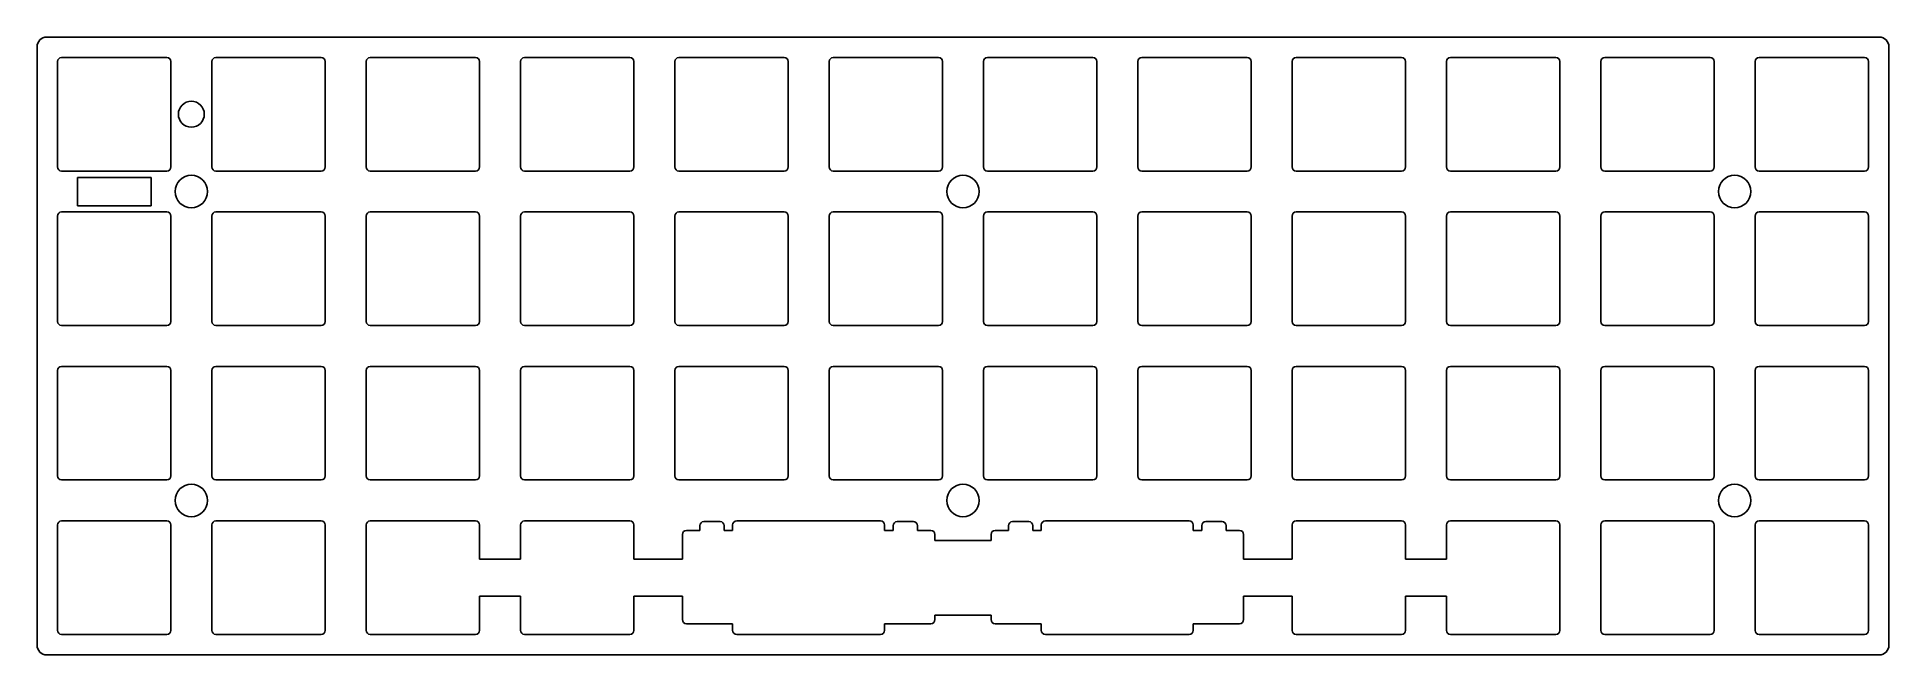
# Model space of a CAD drawing. Header units: millimetres. Extents: x 0 to 229, y -76 to 0.
import ezdxf

# ---------------------------------------------------------------- set-up
doc = ezdxf.new("R2010")
doc.units = ezdxf.units.MM

msp = doc.modelspace()

# ---------------------------------------------------------------- linework, layer by layer
at = {"color": 7, "linetype": 'Continuous', "lineweight": 25}
for p, q in [((1.2, 0), (227.4, 0)), ((0, -75), (0, -1.2)), ((228.6, -1.2), (228.6, -75)), ((2.53, -16.02), (2.53, -3.02)), ((3.03, -2.52), (16.03, -2.52)), ((16.53, -3.02), (16.53, -16.02)), ((21.58, -16.02), (21.58, -3.02)), ((22.08, -2.52), (35.08, -2.52)), ((35.58, -3.02), (35.58, -16.02)), ((40.63, -16.02), (40.63, -3.02)), ((41.13, -2.52), (54.13, -2.52)), ((54.63, -3.02), (54.63, -16.02)), ((59.68, -16.02), (59.68, -3.02)), ((60.18, -2.52), (73.18, -2.52)), ((73.68, -3.02), (73.68, -16.02)), ((78.73, -16.02), (78.73, -3.02)), ((79.23, -2.52), (92.23, -2.52)), ((92.73, -3.02), (92.73, -16.02)), ((97.78, -16.02), (97.78, -3.02)), ((98.28, -2.52), (111.28, -2.52)), ((111.78, -3.02), (111.78, -16.02)), ((116.83, -16.02), (116.83, -3.02)), ((117.33, -2.52), (130.33, -2.52)), ((130.83, -3.02), (130.83, -16.02)), ((135.88, -16.02), (135.88, -3.02)), ((136.38, -2.52), (149.38, -2.52)), ((149.88, -3.02), (149.88, -16.02)), ((154.93, -16.02), (154.93, -3.02)), ((155.43, -2.52), (168.43, -2.52)), ((168.93, -3.02), (168.93, -16.02)), ((173.98, -16.02), (173.98, -3.02)), ((174.48, -2.52), (187.48, -2.52)), ((187.98, -3.02), (187.98, -16.02)), ((193.03, -16.02), (193.03, -3.02)), ((193.53, -2.52), (206.53, -2.52)), ((207.03, -3.02), (207.03, -16.02)), ((212.08, -16.02), (212.08, -3.02)), ((212.58, -2.52), (225.58, -2.52)), ((226.08, -3.02), (226.08, -16.02)), ((16.03, -16.52), (3.03, -16.52)), ((4.98, -17.3), (4.98, -20.8)), ((4.98, -17.3), (14.08, -17.3)), ((14.08, -17.3), (14.08, -20.8)), ((35.08, -16.52), (22.08, -16.52)), ((54.13, -16.52), (41.13, -16.52)), ((73.18, -16.52), (60.18, -16.52)), ((92.23, -16.52), (79.23, -16.52)), ((111.28, -16.52), (98.28, -16.52)), ((130.33, -16.52), (117.33, -16.52)), ((149.38, -16.52), (136.38, -16.52)), ((168.43, -16.52), (155.43, -16.52)), ((187.48, -16.52), (174.48, -16.52)), ((206.53, -16.52), (193.53, -16.52)), ((225.58, -16.52), (212.58, -16.52)), ((2.53, -35.07), (2.53, -22.07)), ((3.03, -21.57), (16.03, -21.57)), ((4.98, -20.8), (14.08, -20.8)), ((16.53, -22.07), (16.53, -35.07)), ((21.58, -35.07), (21.58, -22.07)), ((22.08, -21.57), (35.08, -21.57)), ((35.58, -22.07), (35.58, -35.07)), ((40.63, -35.07), (40.63, -22.07)), ((41.13, -21.57), (54.13, -21.57)), ((54.63, -22.07), (54.63, -35.07)), ((59.68, -35.07), (59.68, -22.07)), ((60.18, -21.57), (73.18, -21.57)), ((73.68, -22.07), (73.68, -35.07)), ((78.73, -35.07), (78.73, -22.07)), ((79.23, -21.57), (92.23, -21.57)), ((92.73, -22.07), (92.73, -35.07)), ((97.78, -35.07), (97.78, -22.07)), ((98.28, -21.57), (111.28, -21.57)), ((111.78, -22.07), (111.78, -35.07)), ((116.83, -35.07), (116.83, -22.07)), ((117.33, -21.57), (130.33, -21.57)), ((130.83, -22.07), (130.83, -35.07)), ((135.88, -35.07), (135.88, -22.07)), ((136.38, -21.57), (149.38, -21.57)), ((149.88, -22.07), (149.88, -35.07)), ((154.93, -35.07), (154.93, -22.07)), ((155.43, -21.57), (168.43, -21.57)), ((168.93, -22.07), (168.93, -35.07)), ((173.98, -35.07), (173.98, -22.07)), ((174.48, -21.57), (187.48, -21.57)), ((187.98, -22.07), (187.98, -35.07)), ((193.03, -35.07), (193.03, -22.07)), ((193.53, -21.57), (206.53, -21.57)), ((207.03, -22.07), (207.03, -35.07)), ((212.08, -35.07), (212.08, -22.07)), ((212.58, -21.57), (225.58, -21.57)), ((226.08, -22.07), (226.08, -35.07)), ((16.03, -35.57), (3.03, -35.57)), ((35.08, -35.57), (22.08, -35.57)), ((54.13, -35.57), (41.13, -35.57)), ((73.18, -35.57), (60.18, -35.57)), ((92.23, -35.57), (79.23, -35.57)), ((111.28, -35.57), (98.28, -35.57)), ((130.33, -35.57), (117.33, -35.57)), ((149.38, -35.57), (136.38, -35.57)), ((168.43, -35.57), (155.43, -35.57)), ((187.48, -35.57), (174.48, -35.57)), ((206.53, -35.57), (193.53, -35.57)), ((225.58, -35.57), (212.58, -35.57)), ((2.53, -54.12), (2.53, -41.12)), ((3.03, -40.62), (16.03, -40.62)), ((16.53, -41.12), (16.53, -54.12)), ((21.58, -54.12), (21.58, -41.12)), ((22.08, -40.62), (35.08, -40.62)), ((35.58, -41.12), (35.58, -54.12)), ((40.63, -54.12), (40.63, -41.12)), ((41.13, -40.62), (54.13, -40.62)), ((54.63, -41.12), (54.63, -54.12)), ((59.68, -54.12), (59.68, -41.12)), ((60.18, -40.62), (73.18, -40.62)), ((73.68, -41.12), (73.68, -54.12)), ((78.73, -54.12), (78.73, -41.12)), ((79.23, -40.62), (92.23, -40.62)), ((92.73, -41.12), (92.73, -54.12)), ((97.78, -54.12), (97.78, -41.12)), ((98.28, -40.62), (111.28, -40.62)), ((111.78, -41.12), (111.78, -54.12)), ((116.83, -54.12), (116.83, -41.12)), ((117.33, -40.62), (130.33, -40.62)), ((130.83, -41.12), (130.83, -54.12)), ((135.88, -54.12), (135.88, -41.12)), ((136.38, -40.62), (149.38, -40.62)), ((149.88, -41.12), (149.88, -54.12)), ((154.93, -54.12), (154.93, -41.12)), ((155.43, -40.62), (168.43, -40.62)), ((168.93, -41.12), (168.93, -54.12)), ((173.98, -54.12), (173.98, -41.12)), ((174.48, -40.62), (187.48, -40.62)), ((187.98, -41.12), (187.98, -54.12)), ((193.03, -54.12), (193.03, -41.12)), ((193.53, -40.62), (206.53, -40.62)), ((207.03, -41.12), (207.03, -54.12)), ((212.08, -54.12), (212.08, -41.12)), ((212.58, -40.62), (225.58, -40.62)), ((226.08, -41.12), (226.08, -54.12)), ((16.03, -54.62), (3.03, -54.62)), ((35.08, -54.62), (22.08, -54.62)), ((54.13, -54.62), (41.13, -54.62)), ((73.18, -54.62), (60.18, -54.62)), ((92.23, -54.62), (79.23, -54.62)), ((111.28, -54.62), (98.28, -54.62)), ((130.33, -54.62), (117.33, -54.62)), ((149.38, -54.62), (136.38, -54.62)), ((168.43, -54.62), (155.43, -54.62)), ((187.48, -54.62), (174.48, -54.62)), ((206.53, -54.62), (193.53, -54.62)), ((225.58, -54.62), (212.58, -54.62)), ((2.53, -73.17), (2.53, -60.17)), ((3.03, -59.67), (16.03, -59.67)), ((16.53, -60.17), (16.53, -73.17)), ((21.58, -73.17), (21.58, -60.17)), ((22.08, -59.67), (35.08, -59.67)), ((35.58, -60.17), (35.58, -73.17)), ((40.63, -73.17), (40.63, -60.17)), ((41.13, -59.67), (54.13, -59.67)), ((54.63, -60.17), (54.63, -64.37)), ((59.68, -64.37), (59.68, -60.17)), ((60.18, -59.67), (73.18, -59.67)), ((73.68, -60.17), (73.68, -64.37)), ((79.67, -64.37), (79.67, -61.35)), ((80.17, -60.85), (81.82, -60.85)), ((81.82, -60.25), (81.82, -60.85)), ((84.32, -59.75), (82.32, -59.75)), ((84.82, -60.85), (84.82, -60.25)), ((84.82, -60.85), (85.87, -60.85)), ((85.87, -60.85), (85.87, -60.17)), ((86.37, -59.67), (104.13, -59.67)), ((104.63, -60.17), (104.63, -60.85)), ((104.63, -60.85), (105.68, -60.85)), ((105.68, -60.25), (105.68, -60.85)), ((108.18, -59.75), (106.18, -59.75)), ((108.68, -60.85), (108.68, -60.25)), ((108.68, -60.85), (110.33, -60.85)), ((110.83, -62.07), (110.83, -61.35)), ((117.77, -62.07), (117.77, -61.35)), ((118.27, -60.85), (119.92, -60.85)), ((119.92, -60.25), (119.92, -60.85)), ((122.42, -59.75), (120.42, -59.75)), ((122.92, -60.85), (122.92, -60.25)), ((122.92, -60.85), (123.97, -60.85)), ((123.97, -60.85), (123.97, -60.17)), ((124.47, -59.67), (142.23, -59.67)), ((142.73, -60.17), (142.73, -60.85)), ((142.73, -60.85), (143.78, -60.85)), ((143.78, -60.25), (143.78, -60.85)), ((146.28, -59.75), (144.28, -59.75)), ((146.78, -60.85), (146.78, -60.25)), ((146.78, -60.85), (148.43, -60.85)), ((148.93, -64.37), (148.93, -61.35)), ((154.93, -64.37), (154.93, -60.17)), ((155.43, -59.67), (168.43, -59.67)), ((168.93, -60.17), (168.93, -64.37)), ((173.98, -64.37), (173.98, -60.17)), ((174.48, -59.67), (187.48, -59.67)), ((187.98, -60.17), (187.98, -73.17)), ((193.03, -73.17), (193.03, -60.17)), ((193.53, -59.67), (206.53, -59.67)), ((207.03, -60.17), (207.03, -73.17)), ((212.08, -73.17), (212.08, -60.17)), ((212.58, -59.67), (225.58, -59.67)), ((226.08, -60.17), (226.08, -73.17)), ((110.83, -62.07), (117.77, -62.07)), ((59.68, -64.37), (54.63, -64.37)), ((79.67, -64.37), (73.68, -64.37)), ((154.93, -64.37), (148.93, -64.37)), ((173.98, -64.37), (168.93, -64.37)), ((54.63, -68.97), (54.63, -73.17)), ((54.63, -68.97), (59.68, -68.97)), ((59.68, -73.17), (59.68, -68.97)), ((73.68, -68.97), (73.68, -73.17)), ((73.68, -68.97), (79.67, -68.97)), ((79.67, -71.85), (79.67, -68.97)), ((148.93, -68.97), (148.93, -71.85)), ((154.93, -68.97), (148.93, -68.97)), ((154.93, -73.17), (154.93, -68.97)), ((168.93, -68.97), (168.93, -73.17)), ((168.93, -68.97), (173.98, -68.97)), ((173.98, -73.17), (173.98, -68.97)), ((85.87, -72.35), (80.17, -72.35)), ((85.87, -73.17), (85.87, -72.35)), ((104.63, -72.35), (104.63, -73.17)), ((110.33, -72.35), (104.63, -72.35)), ((110.83, -71.85), (110.83, -71.28)), ((117.77, -71.28), (110.83, -71.28)), ((117.77, -71.85), (117.77, -71.28)), ((123.97, -72.35), (118.27, -72.35)), ((123.97, -73.17), (123.97, -72.35)), ((142.73, -72.35), (142.73, -73.17)), ((148.43, -72.35), (142.73, -72.35)), ((16.03, -73.67), (3.03, -73.67)), ((35.08, -73.67), (22.08, -73.67)), ((54.13, -73.67), (41.13, -73.67)), ((73.18, -73.67), (60.18, -73.67)), ((86.37, -73.67), (104.13, -73.67)), ((124.47, -73.67), (142.23, -73.67)), ((168.43, -73.67), (155.43, -73.67)), ((187.48, -73.67), (174.48, -73.67)), ((206.53, -73.67), (193.53, -73.67)), ((225.58, -73.67), (212.58, -73.67)), ((227.4, -76.2), (1.2, -76.2))]:
    msp.add_line(p, q, dxfattribs=at)
for centre, radius in [((19.05, -9.52), 1.6), ((19.05, -19.05), 2), ((114.3, -19.05), 2), ((209.55, -19.05), 2), ((19.05, -57.15), 2), ((114.3, -57.15), 2), ((209.55, -57.15), 2)]:
    msp.add_circle(centre, radius, dxfattribs=at)
for centre, radius, start, end in [((227.4, -1.2), 1.2, 0, 90), ((1.2, -1.2), 1.2, 90, 180), ((3.03, -3.02), 0.5, 90, 180), ((16.03, -3.02), 0.5, 0, 90), ((22.08, -3.02), 0.5, 90, 180), ((35.08, -3.02), 0.5, 0, 90), ((41.13, -3.02), 0.5, 90, 180), ((54.13, -3.02), 0.5, 0, 90), ((60.18, -3.02), 0.5, 90, 180), ((73.18, -3.02), 0.5, 0, 90), ((79.23, -3.02), 0.5, 90, 180), ((92.23, -3.02), 0.5, 0, 90), ((98.28, -3.02), 0.5, 90, 180), ((111.28, -3.02), 0.5, 0, 90), ((117.33, -3.02), 0.5, 90, 180), ((130.33, -3.02), 0.5, 360, 90), ((136.38, -3.02), 0.5, 90, 180), ((149.38, -3.02), 0.5, 360, 90), ((155.43, -3.02), 0.5, 90, 180), ((168.43, -3.02), 0.5, 360, 90), ((174.48, -3.02), 0.5, 90, 180), ((187.48, -3.02), 0.5, 360, 90), ((193.53, -3.02), 0.5, 90, 180), ((206.53, -3.02), 0.5, 360, 90), ((212.58, -3.02), 0.5, 90, 180), ((225.58, -3.02), 0.5, 360, 90), ((3.03, -16.02), 0.5, 180, 270), ((16.03, -16.02), 0.5, 270, 0), ((22.08, -16.02), 0.5, 180, 270), ((35.08, -16.02), 0.5, 270, 0), ((41.13, -16.02), 0.5, 180, 270), ((54.13, -16.02), 0.5, 270, 360), ((60.18, -16.02), 0.5, 180, 270), ((73.18, -16.02), 0.5, 270, 0), ((79.23, -16.02), 0.5, 180, 270), ((92.23, -16.02), 0.5, 270, 0), ((98.28, -16.02), 0.5, 180, 270), ((111.28, -16.02), 0.5, 270, 0), ((117.33, -16.02), 0.5, 180, 270), ((130.33, -16.02), 0.5, 270, 0), ((136.38, -16.02), 0.5, 180, 270), ((149.38, -16.02), 0.5, 270, 0), ((155.43, -16.02), 0.5, 180, 270), ((168.43, -16.02), 0.5, 270, 0), ((174.48, -16.02), 0.5, 180, 270), ((187.48, -16.02), 0.5, 270, 0), ((193.53, -16.02), 0.5, 180, 270), ((206.53, -16.02), 0.5, 270, 0), ((212.58, -16.02), 0.5, 180, 270), ((225.58, -16.02), 0.5, 270, 0), ((3.03, -22.07), 0.5, 90, 180), ((16.03, -22.07), 0.5, 0, 90), ((22.08, -22.07), 0.5, 90, 180), ((35.08, -22.07), 0.5, 0, 90), ((41.13, -22.07), 0.5, 90, 180), ((54.13, -22.07), 0.5, 0, 90), ((60.18, -22.07), 0.5, 90, 180), ((73.18, -22.07), 0.5, 0, 90), ((79.23, -22.07), 0.5, 90, 180), ((92.23, -22.07), 0.5, 0, 90), ((98.28, -22.07), 0.5, 90, 180), ((111.28, -22.07), 0.5, 0, 90), ((117.33, -22.07), 0.5, 90, 180), ((130.33, -22.07), 0.5, 0, 90), ((136.38, -22.07), 0.5, 90, 180), ((149.38, -22.07), 0.5, 360, 90), ((155.43, -22.07), 0.5, 90, 180), ((168.43, -22.07), 0.5, 0, 90), ((174.48, -22.07), 0.5, 90, 180), ((187.48, -22.07), 0.5, 360, 90), ((193.53, -22.07), 0.5, 90, 180), ((206.53, -22.07), 0.5, 0, 90), ((212.58, -22.07), 0.5, 90, 180), ((225.58, -22.07), 0.5, 0, 90), ((3.03, -35.07), 0.5, 180, 270), ((16.03, -35.07), 0.5, 270, 0), ((22.08, -35.07), 0.5, 180, 270), ((35.08, -35.07), 0.5, 270, 0), ((41.13, -35.07), 0.5, 180, 270), ((54.13, -35.07), 0.5, 270, 0), ((60.18, -35.07), 0.5, 180, 270), ((73.18, -35.07), 0.5, 270, 0), ((79.23, -35.07), 0.5, 180, 270), ((92.23, -35.07), 0.5, 270, 0), ((98.28, -35.07), 0.5, 180, 270), ((111.28, -35.07), 0.5, 270, 0), ((117.33, -35.07), 0.5, 180, 270), ((130.33, -35.07), 0.5, 270, 0), ((136.38, -35.07), 0.5, 180, 270), ((149.38, -35.07), 0.5, 270, 0), ((155.43, -35.07), 0.5, 180, 270), ((168.43, -35.07), 0.5, 270, 0), ((174.48, -35.07), 0.5, 180, 270), ((187.48, -35.07), 0.5, 270, 0), ((193.53, -35.07), 0.5, 180, 270), ((206.53, -35.07), 0.5, 270, 0), ((212.58, -35.07), 0.5, 180, 270), ((225.58, -35.07), 0.5, 270, 0), ((3.03, -41.12), 0.5, 90, 180), ((16.03, -41.12), 0.5, 0, 90), ((22.08, -41.12), 0.5, 90, 180), ((35.08, -41.12), 0.5, 0, 90), ((41.13, -41.12), 0.5, 90, 180), ((54.13, -41.12), 0.5, 0, 90), ((60.18, -41.12), 0.5, 90, 180), ((73.18, -41.12), 0.5, 0, 90), ((79.23, -41.12), 0.5, 90, 180), ((92.23, -41.12), 0.5, 0, 90), ((98.28, -41.12), 0.5, 90, 180), ((111.28, -41.12), 0.5, 0, 90), ((117.33, -41.12), 0.5, 90, 180), ((130.33, -41.12), 0.5, 360, 90), ((136.38, -41.12), 0.5, 90, 180), ((149.38, -41.12), 0.5, 360, 90), ((155.43, -41.12), 0.5, 90, 180), ((168.43, -41.12), 0.5, 360, 90), ((174.48, -41.12), 0.5, 90, 180), ((187.48, -41.12), 0.5, 360, 90), ((193.53, -41.12), 0.5, 90, 180), ((206.53, -41.12), 0.5, 0, 90), ((212.58, -41.12), 0.5, 90, 180), ((225.58, -41.12), 0.5, 0, 90), ((3.03, -54.12), 0.5, 180, 270), ((16.03, -54.12), 0.5, 270, 0), ((22.08, -54.12), 0.5, 180, 270), ((35.08, -54.12), 0.5, 270, 0), ((41.13, -54.12), 0.5, 180, 270), ((54.13, -54.12), 0.5, 270, 0), ((60.18, -54.12), 0.5, 180, 270), ((73.18, -54.12), 0.5, 270, 0), ((79.23, -54.12), 0.5, 180, 270), ((92.23, -54.12), 0.5, 270, 0), ((98.28, -54.12), 0.5, 180, 270), ((111.28, -54.12), 0.5, 270, 0), ((117.33, -54.12), 0.5, 180, 270), ((130.33, -54.12), 0.5, 270, 0), ((136.38, -54.12), 0.5, 180, 270), ((149.38, -54.12), 0.5, 270, 0), ((155.43, -54.12), 0.5, 180, 270), ((168.43, -54.12), 0.5, 270, 0), ((174.48, -54.12), 0.5, 180, 270), ((187.48, -54.12), 0.5, 270, 0), ((193.53, -54.12), 0.5, 180, 270), ((206.53, -54.12), 0.5, 270, 0), ((212.58, -54.12), 0.5, 180, 270), ((225.58, -54.12), 0.5, 270, 0), ((3.03, -60.17), 0.5, 90, 180), ((16.03, -60.17), 0.5, 0, 90), ((22.08, -60.17), 0.5, 90, 180), ((35.08, -60.17), 0.5, 0, 90), ((41.13, -60.17), 0.5, 90, 180), ((54.13, -60.17), 0.5, 0, 90), ((60.18, -60.17), 0.5, 90, 180), ((73.18, -60.17), 0.5, 0, 90), ((80.17, -61.35), 0.5, 90, 180), ((82.32, -60.25), 0.5, 90, 180), ((84.32, -60.25), 0.5, 0, 90), ((86.37, -60.17), 0.5, 90, 180), ((104.13, -60.17), 0.5, 0, 90), ((106.18, -60.25), 0.5, 90, 180), ((108.18, -60.25), 0.5, 0, 90), ((110.33, -61.35), 0.5, 0, 90), ((118.27, -61.35), 0.5, 90, 180), ((120.42, -60.25), 0.5, 90, 180), ((122.42, -60.25), 0.5, 0, 90), ((124.47, -60.17), 0.5, 90, 180), ((142.23, -60.17), 0.5, 0, 90), ((144.28, -60.25), 0.5, 90, 180), ((146.28, -60.25), 0.5, 0, 90), ((148.43, -61.35), 0.5, 360, 90), ((155.43, -60.17), 0.5, 90, 180), ((168.43, -60.17), 0.5, 360, 90), ((174.48, -60.17), 0.5, 90, 180), ((187.48, -60.17), 0.5, 360, 90), ((193.53, -60.17), 0.5, 90, 180), ((206.53, -60.17), 0.5, 0, 90), ((212.58, -60.17), 0.5, 90, 180), ((225.58, -60.17), 0.5, 0, 90), ((80.17, -71.85), 0.5, 180, 270), ((110.33, -71.85), 0.5, 270, 0), ((118.27, -71.85), 0.5, 180, 270), ((148.43, -71.85), 0.5, 270, 0), ((1.2, -75), 1.2, 180, 270), ((3.03, -73.17), 0.5, 180, 270), ((16.03, -73.17), 0.5, 270, 360), ((22.08, -73.17), 0.5, 180, 270), ((35.08, -73.17), 0.5, 270, 0), ((41.13, -73.17), 0.5, 180, 270), ((54.13, -73.17), 0.5, 270, 0), ((60.18, -73.17), 0.5, 180, 270), ((73.18, -73.17), 0.5, 270, 0), ((86.37, -73.17), 0.5, 180, 270), ((104.13, -73.17), 0.5, 270, 360), ((124.47, -73.17), 0.5, 180, 270), ((142.23, -73.17), 0.5, 270, 0), ((155.43, -73.17), 0.5, 180, 270), ((168.43, -73.17), 0.5, 270, 0), ((174.48, -73.17), 0.5, 180, 270), ((187.48, -73.17), 0.5, 270, 0), ((193.53, -73.17), 0.5, 180, 270), ((206.53, -73.17), 0.5, 270, 0), ((212.58, -73.17), 0.5, 180, 270), ((225.58, -73.17), 0.5, 270, 0), ((227.4, -75), 1.2, 270, 0)]:
    msp.add_arc(centre, radius, start, end, dxfattribs=at)

doc.saveas('drawing.dxf')
